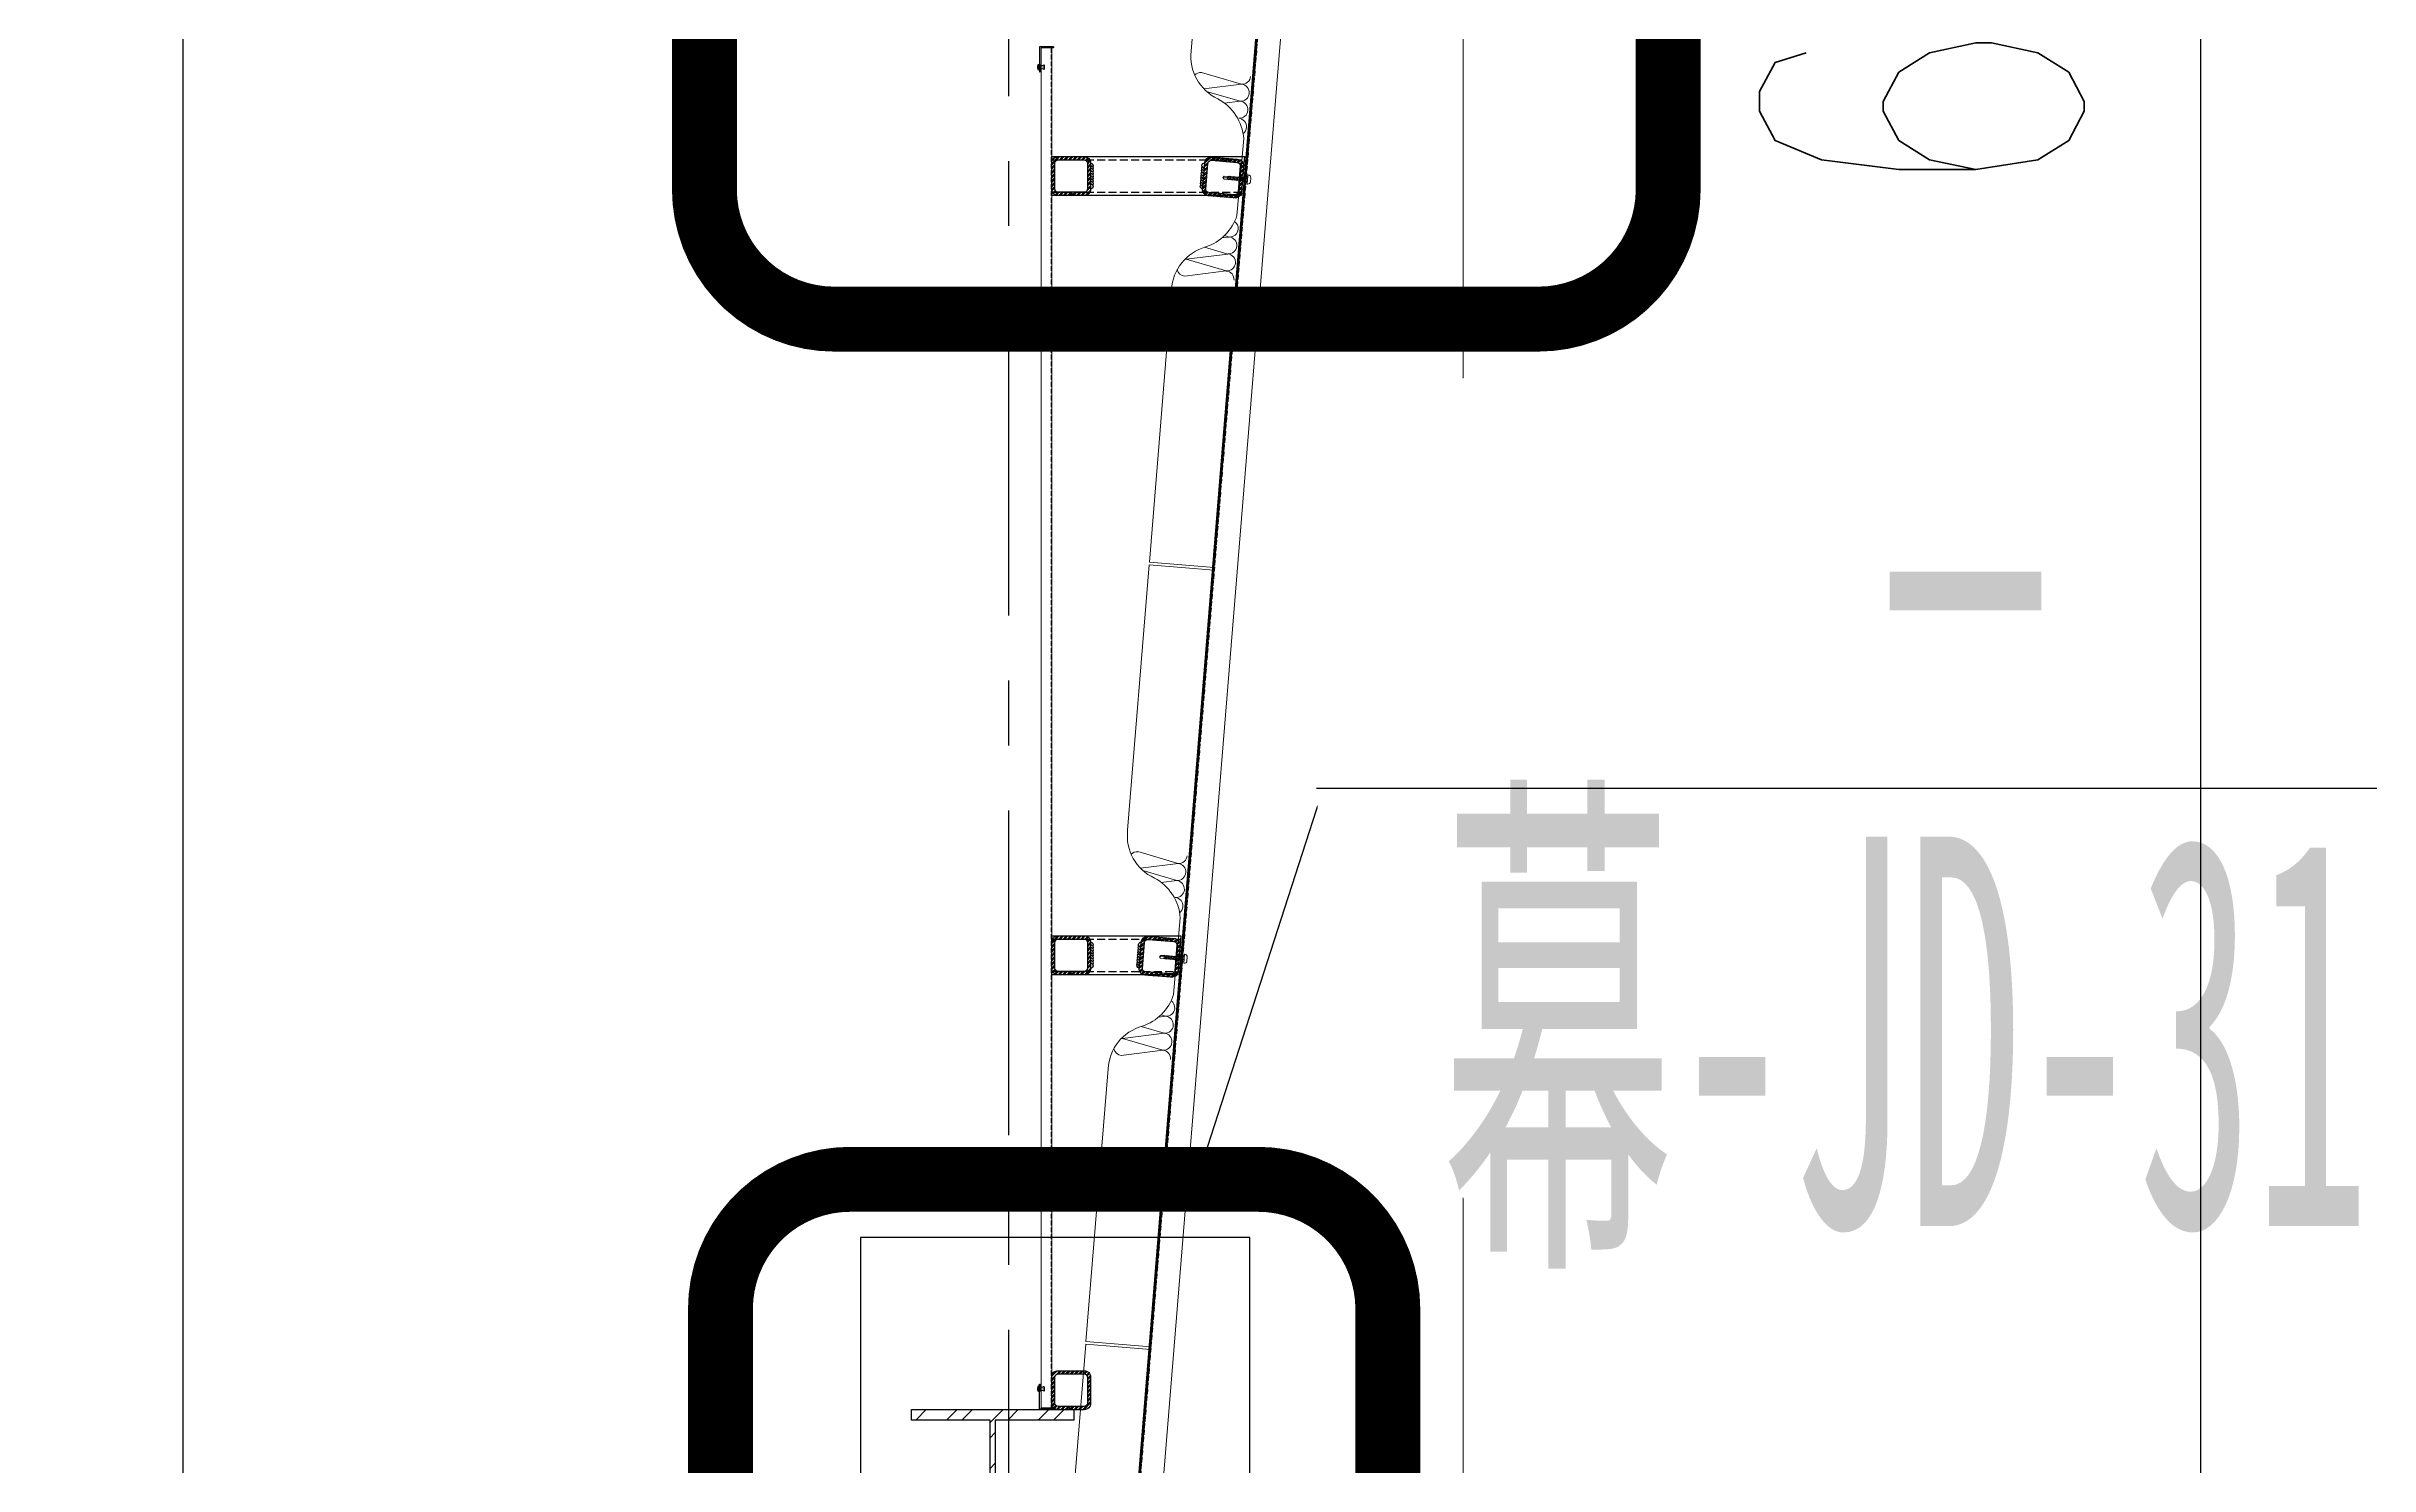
# Model space of a CAD drawing. Extents: x 220580 to 2027826, y -309201 to 71987.
# Drawn here: x 372753 to 376333, y -156465 to -154280 of the extents above; entities that cross this region are included whole.
import ezdxf
from ezdxf.enums import TextEntityAlignment as Align
from ezdxf.xclip import XClip

# ---------------------------------------------------------------- set-up
doc = ezdxf.new("R2010")
doc.units = 0
for name, pattern in [('__DASH', [0.35, 0.25, -0.1]), ('CENTER', [2, 1.25, -0.25, 0.25, -0.25]), ('DASH', [0.35, 0.25, -0.1]), ('ZN-DASH', [0.35, 0.25, -0.1])]:
    doc.linetypes.add(name, pattern=pattern)
for name, color, linetype in [('!ZN4-配件-11', 11, 'Continuous'), ('!ZN5-钢材断面-2', 2, 'Continuous'), ('!ZN6-虚线-8', 8, 'ZN-DASH'), ('1 轴线 辅助线', 1, 'CENTER'), ('20剖面图$0$AS-WALL', 40, 'Continuous'), ('20剖面图$0$建-墙-填充', 8, 'Continuous'), ('20剖面图$0$建-柱-钢', 9, 'Continuous'), ('3符号', 173, 'Continuous'), ('3索引', 3, 'Continuous'), ('DIM', 173, 'Continuous'), ('Fill', 8, 'Continuous'), ('Steel', 4, 'Continuous'), ('焊缝', 8, 'Continuous')]:
    doc.layers.add(name, color=color, linetype=linetype)
for name, color, linetype, lineweight in [('0_FLASHING', 6, 'Continuous', 25), ('0_SCREW RIVET', 4, 'Continuous', 15), ('彩钢板', 6, 'Continuous', 15), ('防火岩棉', 252, 'Continuous', 13)]:
    doc.layers.add(name, color=color, linetype=linetype, lineweight=lineweight)
doc.layers.add('0_INSULATION', color=252, linetype='Continuous', lineweight=9, transparency=0.2)
doc.layers.add('@ZN-型材编号（非打印层）', color=8, linetype='Continuous', plot=False)
doc.styles.add('DHTEXT-1', font='ROMANS.shx', dxfattribs={"width": 0.7, "bigfont": 'CHINESE.shx'})
doc.styles.add('中南符号', font='simhei.ttf')
doc.dimstyles.new('ZN200', dxfattribs={"dimscale": 200, "dimtxt": 2.5, "dimasz": 1.5, "dimexe": 1, "dimexo": 2, "dimgap": 0.9, "dimtad": 1, "dimdec": 0, "dimdsep": 46, "dimtxsty": 'DHTEXT-1', "dimblk": 'ARCHTICK', "dimcen": 2.5, "dimclrd": 173, "dimclre": 173, "dimclrt": 7, "dimazin": 2, "dimtfac": 1, "dimtdec": 0, "dimtix": 1, "dimtmove": 2, "dimatfit": 3, "dimfxl": 0, "dimtolj": 1, "dimtzin": 0, "dimarcsym": 0})

# ---------------------------------------------------------------- blocks, each defined once
blk = doc.blocks.new('_ArchTick')
at = {"color": 0, "linetype": 'ByBlock', "const_width": 0.4}
blk.add_lwpolyline([(-0.5, -0.5), (0.5, 0.5)], dxfattribs=at)
blk = doc.blocks.new('*D848')
at = {"layer": 'Defpoints', "color": 0, "ltscale": 2, "transparency": 16777216}
for p in [(375182.5, -150779.4), (376072.9, -150779.4), (374411.4, -157079.4)]:
    blk.add_point(p, dxfattribs=at)
at = {"layer": 'DIM', "color": 173, "linetype": 'ByBlock', "lineweight": -2, "ltscale": 2, "transparency": 16777216}
for p, q in [((375582.5, -150779.4), (376272.9, -150779.4)), ((376072.9, -157079.4), (376072.9, -150779.4)), ((374811.4, -157079.4), (376272.9, -157079.4))]:
    blk.add_line(p, q, dxfattribs=at)
at = {"layer": 'DIM', "color": 173, "lineweight": -2, "ltscale": 2, "transparency": 16777216, "xscale": 300, "yscale": 300, "zscale": 300}
for p, rotation in [((376072.9, -150779.4), 90), ((376072.9, -157079.4), 270)]:
    blk.add_blockref('_ArchTick', p, dxfattribs=dict(at, rotation=rotation))
at = {"layer": 'DIM', "color": 7, "ltscale": 2, "transparency": 16777216, "insert": (375642.9, -153929.4), "char_height": 500, "attachment_point": 5, "rotation": 90, "style": 'DHTEXT-1'}
blk.add_mtext('\\A1;6300', dxfattribs=at)
blk = doc.blocks.new('20250911134809')
at = {"layer": '20剖面图$0$建-墙-填充'}
h = blk.add_hatch(dxfattribs=at)
h.set_pattern_fill('金属', color=0, scale=20, style=0)
h.set_pattern_definition([(45, (786552.944, -415521.477), (-35.355339, 35.355339), []), (45, (786576.514, -415521.477), (-35.355339, 35.355339), [])])
h.paths.add_polyline_path([(250, 499.7), (250.1, 483.7), (129, 484), (128.9, 16), (250, 15.7), (250, -0.3), (0, 0), (0, 16), (121, 16), (121, 484), (0, 484), (0, 500)])
at = {"layer": '20剖面图$0$建-柱-钢', "color": 0}
for p, q in [((0, 484), (0, 500)), ((0, 500), (250, 499.7)), ((250, 499.9), (0, 499.9)), ((121, 484), (0, 484)), ((121, 16), (121, 484)), ((250, 483.7), (129, 484)), ((129, 484), (129, 16)), ((250, 499.7), (250, 483.7)), ((0, 0), (0, 16)), ((0, 16), (121, 16)), ((250, -0.3), (0, 0)), ((129, 16), (250, 15.7)), ((250, 15.7), (250, -0.3))]:
    blk.add_line(p, q, dxfattribs=at)
at = {"layer": '焊缝', "ltscale": 30}
for radius in [2, 1]:
    blk.add_arc((240, 15.8), radius, 0, 90, dxfattribs=at)
blk = doc.blocks.new('方管钢60x5')
at = {"layer": 'Fill'}
h = blk.add_hatch(dxfattribs=at)
h.set_pattern_fill('ANSI32', color=8, scale=0.5, style=0)
h.set_pattern_definition([(45, (-2913.3746, -800.701), (-3.367596, 3.367596), []), (45, (-2911.1295, -800.701), (-3.367596, 3.367596), [])])
edge = h.paths.add_edge_path(flags=16)
edge.add_line((-20, 25), (20, 25))
edge.add_arc((20, 20), 5, 0, 90, ccw=False)
edge.add_line((25, 20), (25, -20))
edge.add_arc((20, -20), 5, 270, 360, ccw=False)
edge.add_line((20, -25), (-20, -25))
edge.add_arc((-20, -20), 5, 180, 270, ccw=False)
edge.add_line((-25, -20), (-25, 20))
edge.add_arc((-20, 20), 5, 90, 180, ccw=False)
edge = h.paths.add_edge_path()
edge.add_line((-20, 30), (20, 30))
edge.add_arc((20, 20), 10, 0, 90, ccw=False)
edge.add_line((30, 20), (30, -20))
edge.add_arc((20, -20), 10, 270, 360, ccw=False)
edge.add_line((20, -30), (-20, -30))
edge.add_arc((-20, -20), 10, 180, 270, ccw=False)
edge.add_line((-30, -20), (-30, 20))
edge.add_arc((-20, 20), 10, 90, 180, ccw=False)
for points in [[(-20, 30), (20, 30, -0.414214), (30, 20), (30, -20, -0.414214), (20, -30), (-20, -30, -0.414214), (-30, -20), (-30, 20, -0.414214)], [(-20, 25), (20, 25, -0.414214), (25, 20), (25, -20, -0.414214), (20, -25), (-20, -25, -0.414214), (-25, -20), (-25, 20, -0.414214)]]:
    blk.add_lwpolyline(points, format="xyb", close=True)
at = {"layer": '@ZN-型材编号（非打印层）', "style": 'DHTEXT-1', "width": 0.7}
blk.add_text('60x5', height=2, dxfattribs=at).set_placement((-0.5, -28), align=Align.MIDDLE_CENTER)
blk = doc.blocks.new('*U1980')
at = {"layer": '!ZN5-钢材断面-2'}
blk.add_blockref('方管钢60x5', (0, 0), dxfattribs=at)
blk = doc.blocks.new('$紧固件$00000145')
at = {"layer": '0_SCREW RIVET'}
for p, q in [((-1.7, 9.4), (-1.7, 7.2)), ((-1.7, 6.7), (-1.7, 5)), ((-1.7, 4.5), (-1.7, 2.8)), ((-1.7, 2.3), (-1.7, 0.6)), ((-1.7, 0.1), (-1.7, -1.6)), ((2.8, 9.4), (2.8, 7.6)), ((2.8, 7.1), (2.8, 5.4)), ((2.8, 4.9), (2.8, 3.2)), ((2.8, 2.7), (2.8, 1)), ((2.8, 0.5), (2.8, -1.2)), ((-1.7, -2.1), (-1.7, -3.8)), ((-1.7, -4.3), (-1.7, -6)), ((-1.7, -6.5), (-1.7, -8.2)), ((-1.7, -8.7), (-1.7, -10.5)), ((-1.7, -11), (-1.7, -12.7)), ((-1.7, -13.2), (-1.7, -14.9)), ((-1.7, -15.4), (-1.7, -17.1)), ((-1.7, -17.6), (-1.7, -19.3)), ((-1.7, -19.8), (-1.7, -24.8)), ((-1.7, -24.8), (0.5, -26.6)), ((0.5, -26.6), (2.8, -24.8)), ((2.8, -1.7), (2.8, -3.4)), ((2.8, -3.9), (2.8, -5.6)), ((2.8, -6.1), (2.8, -7.8)), ((2.8, -8.3), (2.8, -10.1)), ((2.8, -10.6), (2.8, -12.3)), ((2.8, -12.8), (2.8, -14.5)), ((2.8, -15), (2.8, -16.7)), ((2.8, -17.2), (2.8, -18.9)), ((2.8, -19.4), (2.8, -24.8))]:
    blk.add_line(p, q, dxfattribs=at)
blk.add_lwpolyline([(-6.5, 12.1, -0.414214), (-2.5, 16.1), (3.5, 16.1, -0.414214), (7.5, 12.1), (7.5, 12.2), (7.5, 11.4), (-6.5, 11.4), (-6.5, 12.2)], format="xyb", close=True, dxfattribs=at)
for points in [[(-4, 11.4), (5, 11.4), (5, 9.4), (-4, 9.4)], [(-1.7, 6.7), (2.8, 7.1), (3.3, 7.4), (2.8, 7.6), (-1.7, 7.2), (-2.2, 6.9)], [(-1.7, 4.5), (2.8, 4.9), (3.3, 5.2), (2.8, 5.4), (-1.7, 5), (-2.2, 4.7)], [(-1.7, 2.3), (2.8, 2.7), (3.3, 3), (2.8, 3.2), (-1.7, 2.8), (-2.2, 2.5)], [(-1.7, 0.1), (2.8, 0.5), (3.3, 0.8), (2.8, 1), (-1.7, 0.6), (-2.2, 0.3)], [(-1.7, -2.1), (2.8, -1.7), (3.3, -1.4), (2.8, -1.2), (-1.7, -1.6), (-2.2, -1.9)], [(-1.7, -4.3), (2.8, -3.9), (3.3, -3.6), (2.8, -3.4), (-1.7, -3.8), (-2.2, -4.1)], [(-1.7, -6.5), (2.8, -6.1), (3.3, -5.8), (2.8, -5.6), (-1.7, -6), (-2.2, -6.3)], [(-1.7, -8.7), (2.8, -8.3), (3.3, -8.1), (2.8, -7.8), (-1.7, -8.2), (-2.2, -8.5)], [(-1.7, -11), (2.8, -10.6), (3.3, -10.3), (2.8, -10.1), (-1.7, -10.5), (-2.2, -10.7)], [(-1.7, -13.2), (2.8, -12.8), (3.3, -12.5), (2.8, -12.3), (-1.7, -12.7), (-2.2, -13)], [(-1.7, -15.4), (2.8, -15), (3.3, -14.7), (2.8, -14.5), (-1.7, -14.9), (-2.2, -15.2)], [(-1.7, -17.6), (2.8, -17.2), (3.3, -16.9), (2.8, -16.7), (-1.7, -17.1), (-2.2, -17.4)]]:
    blk.add_lwpolyline(points, close=True, dxfattribs=at)
for points in [[(1.7, -19), (-1.7, -19.3), (-2.2, -19.6), (-1.7, -19.8), (1.6, -19.5)], [(0.5, -26.6), (1.9, -18), (2.5, -19.4), (2.5, -19.4), (2.8, -19.9)], [(2.3, -18.9), (2.8, -18.9), (3.3, -19.1), (2.8, -19.4), (2.5, -19.4)]]:
    blk.add_lwpolyline(points, dxfattribs=at)
blk = doc.blocks.new('$紧固件$00000029')
at = {"layer": '0_SCREW RIVET'}
for p, q in [((-4.5, 1), (4.5, 1)), ((-2.5, 1), (-2.5, -6)), ((2.5, 1), (2.5, -6)), ((-2.5, -6), (2.5, -6)), ((-2.5, -8), (2.5, -8))]:
    blk.add_line(p, q, dxfattribs=at)
blk.add_lwpolyline([(-4.5, 1, -0.147667), (-1.5, 2.8), (1.5, 2.8, -0.147667), (4.5, 1)], format="xyb", dxfattribs=at)
for centre, start, end in [((-2.5, -7), 90, 270), ((2.5, -7), 270, 90)]:
    blk.add_arc(centre, 1, start, end, dxfattribs=at)
blk = doc.blocks.new('20250912133125')
at = {"color": 6, "lineweight": 30, "elevation": 0}
blk.add_lwpolyline([(18.9, 1.5), (-2.5, 1.5), (-2.5, -36.9), (-1.5, -36.9), (-1.5, -25.9)], dxfattribs=at)
at = {"layer": '0_FLASHING', "ltscale": 30}
blk.add_line((18.9, 0, 0), (0, 0), dxfattribs=at)
at = {"layer": '0_FLASHING', "ltscale": 40}
blk.add_line((18.9, 1.5, 0), (18.9, 0, 0), dxfattribs=at)
at = {"ltscale": 200, "xscale": -1, "rotation": 90}
blk.add_blockref('$紧固件$00000029', (-3.2, -29.9, 0), dxfattribs=at)
blk = doc.blocks.new('*U611')
at = {"layer": '0_INSULATION'}
for p, q in [((114761.4, -53978.9), (114793, -53985.5)), ((114793, -53985.5), (114764.4, -53991.4)), ((114766.5, -53993.1), (114793, -53998.6)), ((114793, -53998.6), (114781.2, -54001)), ((114793, -54103.5), (114787.5, -54104.6)), ((114789.3, -54102.7), (114793, -54103.5)), ((114793, -54116.6), (114761.4, -54123.2)), ((114774.8, -54112.8), (114793, -54116.6)), ((114761.4, -54123.2), (114793, -54129.7)), ((114793, -54129.7), (114761.4, -54136.3))]:
    blk.add_line(p, q, dxfattribs=at)
blk.add_lwpolyline([(114802.2, -53758.1), (114802.2, -54358.1), (114752.2, -54358.1), (114752.2, -54147.5, -0.323318), (114775.7, -54112.5, 0.242761), (114797.7, -54086.4), (114798.1, -54027, 0.256774), (114775.7, -53998.1, -0.323318), (114752.2, -53963.1), (114752.2, -53758.1)], format="xyb", close=True, dxfattribs=at)
at = {"layer": '0_INSULATION', "extrusion": (0, 0, -1)}
for centre, start_param, end_param in [((114761.4, -53985.5), 5.406397, 6.283185), ((114793, -53978.9), 1.570796, 3.141593), ((114793, -53992), 0, 1.570796), ((114793, -53992), 1.570796, 3.141593), ((114793, -54005.2), 0, 1.570796), ((114793, -54005.2), 1.570796, 3.141593), ((114793, -54018.3), 0, 1.570796), ((114793, -54018.3), 1.570796, 2.416555), ((114793, -54096.9), 1.570796, 3.141593), ((114793, -54110), 0, 1.570796), ((114793, -54096.9), 0.524657, 1.570796), ((114793, -54110), 1.570796, 3.141593), ((114793, -54123.1), 0, 1.570796), ((114761.4, -54129.7), 3.141593, 4.407145), ((114761.4, -54129.7), 6.139662, 6.283185), ((114761.4, -54116.6), 3.141593, 3.269368), ((114793, -54123.1), 1.570796, 3.141593), ((114793, -54136.3), 0, 1.570796)]:
    blk.add_ellipse(centre, major_axis=(0, 6.56), ratio=0.988253, start_param=start_param, end_param=end_param, dxfattribs=at)
blk = doc.blocks.new('中南-指向索引')
blk.add_wipeout([(0, 5), (-0.523, 4.973), (-1.04, 4.891), (-1.545, 4.755), (-2.034, 4.568), (-2.5, 4.33), (-2.939, 4.045), (-3.346, 3.716), (-3.716, 3.346), (-4.045, 2.939), (-4.33, 2.5), (-4.568, 2.034), (-4.755, 1.545), (-4.891, 1.04), (-4.973, 0.523), (-5, 0), (-4.973, -0.523), (-4.891, -1.04), (-4.755, -1.545), (-4.568, -2.034), (-4.33, -2.5), (-4.045, -2.939), (-3.716, -3.346), (-3.346, -3.716), (-2.939, -4.045), (-2.5, -4.33), (-2.034, -4.568), (-1.545, -4.755), (-1.04, -4.891), (-0.523, -4.973), (0, -5), (0.523, -4.973), (1.04, -4.891), (1.545, -4.755), (2.034, -4.568), (2.5, -4.33), (2.939, -4.045), (3.346, -3.716), (3.716, -3.346), (4.045, -2.939), (4.33, -2.5), (4.568, -2.034), (4.755, -1.545), (4.891, -1.04), (4.973, -0.523), (5, 0), (4.973, 0.523), (4.891, 1.04), (4.755, 1.545), (4.568, 2.034), (4.33, 2.5), (4.045, 2.939), (3.716, 3.346), (3.346, 3.716), (2.939, 4.045), (2.5, 4.33), (2.034, 4.568), (1.545, 4.755), (1.04, 4.891), (0.523, 4.973)])
blk.add_line((-5, 0), (5, 0))
at = {"color": 0, "style": '中南符号', "flags": 8}
blk.add_attdef('编号', text='', height=3, dxfattribs=at).set_placement((0, 0.365), align=Align.CENTER)
at = {"color": 0, "style": '中南符号', "width": 0.932285, "flags": 8}
blk.add_attdef('图号', text='', height=3, dxfattribs=at).set_placement((-4.037, -3.373), (4.008, -3.373), align=Align.FIT)

msp = doc.modelspace()

# ---------------------------------------------------------------- linework, layer by layer
at = {"layer": '!ZN6-虚线-8', "ltscale": 30}
for p, q in [((374394, -157035.5), (374900.8, -150814.6)), ((374301.4, -154281.9, 0), (374301.4, -156376.8, 0))]:
    msp.add_line(p, q, dxfattribs=at)
at = {"layer": '1 轴线 辅助线', "ltscale": 400}
msp.add_line((374236, -167956.2), (374236, -148390.8), dxfattribs=at)
at = {"layer": '20剖面图$0$AS-WALL', "ltscale": 1000}
for p, q in [((374302, -154449.4, 0), (374598.9, -154449.4, 0)), ((374302, -154509.4, 0), (374302, -154449.4, 0)), ((374598.9, -154449.4), (374594, -154509.4)), ((374594, -154509.4, 0), (374302, -154509.4, 0)), ((374302, -155649.4), (374501.1, -155649.4)), ((374302, -155709.4), (374302, -155649.4)), ((374501.1, -155649.4), (374496.2, -155709.4)), ((374496.2, -155709.4), (374302, -155709.4))]:
    msp.add_line(p, q, dxfattribs=at)
at = {"layer": '3符号'}
msp.add_lwpolyline([(372963.2, -149061), (372963.2, -158254.5), (373173.2, -158330.9), (372753.2, -158405), (372963.2, -158479.5), (372963.2, -167673)], dxfattribs=at)
at = {"layer": '3索引'}
msp.add_lwpolyline([(374526.1, -156024.4), (374720.6, -155421.9), (375710.2, -155421.9)], dxfattribs=at)
at = {"layer": '3索引', "linetype": 'DASH', "ltscale": 1000, "const_width": 100}
msp.add_lwpolyline([(373991.6, -156024.4), (374620, -156024.4, -0.414214), (374820, -156224.4), (374820, -157189, -0.414214), (374620, -157389), (373991.6, -157389, -0.414214), (373791.6, -157189), (373791.6, -156224.4, -0.414214)], format="xyb", close=True, dxfattribs=at)
at = {"layer": 'Steel', "color": 8, "linetype": '__DASH', "ltscale": 50}
for p, q in [((374302, -154454.4, 0), (374598.5, -154454.4, 0)), ((374302, -154504.4, 0), (374594.4, -154504.4, 0)), ((374302, -155654.4), (374500.7, -155654.4)), ((374302, -155704.4), (374496.6, -155704.4))]:
    msp.add_line(p, q, dxfattribs=at)
at = {"layer": '彩钢板', "color": 1}
for p, q in [((374393.2, -157035.5), (374900, -150814.6)), ((374429.1, -157038.4), (374936.1, -150814.6))]:
    msp.add_line(p, q, dxfattribs=at)
at = {"layer": '彩钢板', "color": 8}
msp.add_line((374936, -150815.5), (374936, -165271.1), dxfattribs=at)
at = {"layer": '彩钢板'}
for p, q in [((374286, -154281.9, 0), (374286, -156376.8)), ((374302, -154281.9, 0), (374302, -156376.8))]:
    msp.add_line(p, q, dxfattribs=at)
at = {"layer": '焊缝', "ltscale": 2000, "elevation": 0}
for points in [[(374362, -154459.4, -0.57735), (374365.5, -154465.4, 0.267949), (374362, -154463.4, -0.57735), (374365.5, -154469.4, 0.267949), (374362, -154467.4, -0.57735), (374365.5, -154473.4, 0.267949), (374362, -154471.4, -0.57735), (374365.5, -154477.4, 0.267949), (374362, -154475.4, -0.57735), (374365.5, -154481.4, 0.267949), (374362, -154479.4, -0.57735), (374365.5, -154485.4, 0.267949), (374362, -154483.4, -0.57735), (374365.5, -154489.4, 0.267949), (374362, -154487.4, -0.57735), (374365.5, -154493.4, 0.267949), (374362, -154491.4, -1), (374362, -154499.4, -1)], [(374362, -155659.4, -0.57735), (374365.5, -155665.4, 0.267949), (374362, -155663.4, -0.57735), (374365.5, -155669.4, 0.267949), (374362, -155667.4, -0.57735), (374365.5, -155673.4, 0.267949), (374362, -155671.4, -0.57735), (374365.5, -155677.4, 0.267949), (374362, -155675.4, -0.57735), (374365.5, -155681.4, 0.267949), (374362, -155679.4, -0.57735), (374365.5, -155685.4, 0.267949), (374362, -155683.4, -0.57735), (374365.5, -155689.4, 0.267949), (374362, -155687.4, -0.57735), (374365.5, -155693.4, 0.267949), (374362, -155691.4, -1), (374362, -155699.4, -1)]]:
    msp.add_lwpolyline(points, format="xyb", dxfattribs=at)
at = {"layer": '焊缝', "ltscale": 40}
for points in [[(374534.6, -154499.1, -0.57735), (374531.6, -154492.8, 0.267949), (374534.9, -154495.1, -0.57735), (374532, -154488.8, 0.267949), (374535.3, -154491.1, -0.57735), (374532.3, -154484.8, 0.267949), (374535.6, -154487.1, -0.57735), (374532.6, -154480.8, 0.267949), (374535.9, -154483.1, -0.57735), (374532.9, -154476.8, 0.267949), (374536.2, -154479.1, -0.57735), (374533.3, -154472.9, 0.267949), (374536.6, -154475.1, -0.57735), (374533.6, -154468.9, 0.267949), (374536.9, -154471.1, -0.57735), (374533.9, -154464.9, 0.267949), (374537.2, -154467.2, -1), (374537.9, -154459.2, -1)], [(374436.8, -155699.1, -0.57735), (374433.9, -155692.8, 0.267949), (374437.2, -155695.1, -0.57735), (374434.2, -155688.8, 0.267949), (374437.5, -155691.1, -0.57735), (374434.5, -155684.8, 0.267949), (374437.8, -155687.1, -0.57735), (374434.9, -155680.8, 0.267949), (374438.1, -155683.1, -0.57735), (374435.2, -155676.8, 0.267949), (374438.5, -155679.1, -0.57735), (374435.5, -155672.9, 0.267949), (374438.8, -155675.1, -0.57735), (374435.8, -155668.9, 0.267949), (374439.1, -155671.1, -0.57735), (374436.2, -155664.9, 0.267949), (374439.5, -155667.2, -1), (374440.1, -155659.2, -1)]]:
    msp.add_lwpolyline(points, format="xyb", dxfattribs=at)
at = {"layer": '防火岩棉', "color": 0, "const_width": 3.75}
msp.add_lwpolyline([(374391.8, -157035.4), (374898.6, -150814.6)], dxfattribs=at)

# ---------------------------------------------------------------- block references
at = {"layer": '!ZN4-配件-11'}
for p in [(374332, -154479.4, 0), (374332, -155679.4), (374332, -156349.2)]:
    msp.add_blockref('*U1980', p, dxfattribs=at)
at = {"layer": '!ZN4-配件-11', "rotation": 355.3103279645174}
for p in [(374566.1, -154481.6), (374468.4, -155681.6)]:
    msp.add_blockref('*U1980', p, dxfattribs=at)
at = {"xscale": 2, "yscale": 2, "zscale": 2, "rotation": 355.3425956008955}
for p in [(154533.6, -28081.8, 0), (154435.8, -29281.8, 0)]:
    msp.add_blockref('*U611', p, dxfattribs=at)
at = {"xscale": -1, "rotation": 265.3103279645784}
for p in [(374592.4, -154484.3), (374494.6, -155684.3)]:
    msp.add_blockref('$紧固件$00000145', p, dxfattribs=at)
ref = msp.add_blockref('*U611', (154338.1, -30481.8, 0), dxfattribs=dict(xscale=2, yscale=2, zscale=2, rotation=355.3425956008955))
XClip(ref).set_block_clipping_path([(114603.8319523021, -54076.2718926285), (114902.965641967, -54051.9025021079), (114871.5301842594, -53666.0330056007), (114572.3964945945, -53690.4023961213)])
at = {"ltscale": 100}
msp.add_blockref('20250911134809', (374086, -156879.1), dxfattribs=at)
at = {"layer": '0_FLASHING', "ltscale": 40}
msp.add_blockref('20250912133125', (374286, -154281.9, 0), dxfattribs=at)
at = {"layer": '0_FLASHING', "ltscale": 40, "xscale": -1, "rotation": 180}
msp.add_blockref('20250912133125', (374286, -156376.8, 0), dxfattribs=at)

# ---------------------------------------------------------------- next in the draw order: block references
at = {"layer": '3索引', "color": 7}
ref = msp.add_blockref('中南-指向索引', (375710.2, -155421.9), dxfattribs=dict(at, xscale=200, yscale=200, zscale=200))
ref.add_attrib('编号', '-', dxfattribs={"layer": '0', "color": 0, "height": 600, "style": '中南符号'}).set_placement((375710.2, -155348.8), align=Align.CENTER)
ref.add_attrib('图号', '幕-JD-310', dxfattribs={"layer": '0', "color": 0, "height": 600, "style": '中南符号', "width": 0.414349}).set_placement((374902.8, -156096.5), (376511.8, -156096.5), align=Align.FIT)

# ---------------------------------------------------------------- next in the draw order: linework, layer by layer
at = {"layer": '3索引', "linetype": 'DASH', "ltscale": 1000, "const_width": 100}
msp.add_lwpolyline([(373966.9, -150543.4), (375052, -150543.4, -0.414214), (375252, -150743.4), (375252, -154499.7, -0.414214), (375052, -154699.7), (373966.9, -154699.7, -0.414214), (373766.9, -154499.7), (373766.9, -150743.4, -0.414214)], format="xyb", close=True, dxfattribs=at)

# ---------------------------------------------------------------- next in the draw order: dimensions: what is measured, and where the dimension line sits
at = {"layer": 'DIM', "ltscale": 2}
dim = msp.add_linear_dim(base=(376072.9, -150779.4), p1=(374411.4, -157079.4), p2=(375182.5, -150779.4), angle=90, dimstyle='ZN200', dxfattribs=at)
dim.commit()
dim.dimension.update_dxf_attribs({"geometry": '*D848', "text_midpoint": (375642.9, -153929.4)})

doc.saveas('drawing.dxf')
